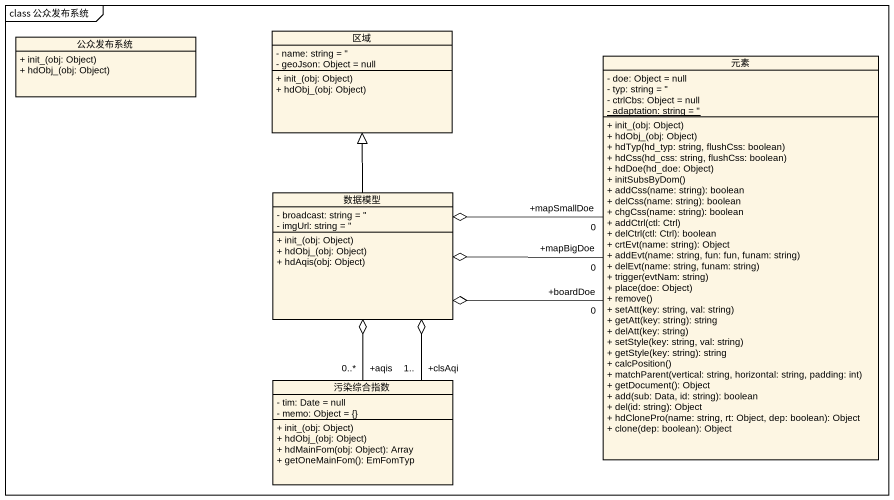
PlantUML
@startuml
mainframe class 公众发布系统
hide circle
hide empty members
skinparam classAttributeIconSize 0
class 公众发布系统 {
  + init_(obj: Object)
  + hdObj_(obj: Object)
}
class 区域 {
  - name: string = ''
  - geoJson: Object = null
  + init_(obj: Object)
  + hdObj_(obj: Object)
}
class 元素 {
  - doe: Object = null
  - typ: string = ''
  - ctrlCbs: Object = null
  {static} - adaptation: string = ''
  + init_(obj: Object)
  + hdObj_(obj: Object)
  + hdTyp(hd_typ: string, flushCss: boolean)
  + hdCss(hd_css: string, flushCss: boolean)
  + hdDoe(hd_doe: Object)
  + initSubsByDom()
  + addCss(name: string): boolean
  + delCss(name: string): boolean
  + chgCss(name: string): boolean
  + addCtrl(ctl: Ctrl)
  + delCtrl(ctl: Ctrl): boolean
  + crtEvt(name: string): Object
  + addEvt(name: string, fun: fun, funam: string)
  + delEvt(name: string, funam: string)
  + trigger(evtNam: string)
  + place(doe: Object)
  + remove()
  + setAtt(key: string, val: string)
  + getAtt(key: string): string
  + delAtt(key: string)
  + setStyle(key: string, val: string)
  + getStyle(key: string): string
  + calcPosition()
  + matchParent(vertical: string, horizontal: string, padding: int)
  + getDocument(): Object
  + add(sub: Data, id: string): boolean
  + del(id: string): Object
  + hdClonePro(name: string, rt: Object, dep: boolean): Object
  + clone(dep: boolean): Object
}
class 数据模型 {
  - broadcast: string = ''
  - imgUrl: string = ''
  + init_(obj: Object)
  + hdObj_(obj: Object)
  + hdAqis(obj: Object)
}
class 污染综合指数 {
  - tim: Date = null
  - memo: Object = {}
  + init_(obj: Object)
  + hdObj_(obj: Object)
  + hdMainFom(obj: Object): Array
  + getOneMainFom(): EmFomTyp
}
元素 "+mapSmallDoe\n0" -left-o 数据模型
元素 "+mapBigDoe\n0" -left-o 数据模型
元素 "+boardDoe\n0" -left-o 数据模型
数据模型 -up-|> 区域
污染综合指数 "+aqis\n0..*" -up-o 数据模型
污染综合指数 "+clsAqi\n1.." -up-o 数据模型
@enduml
